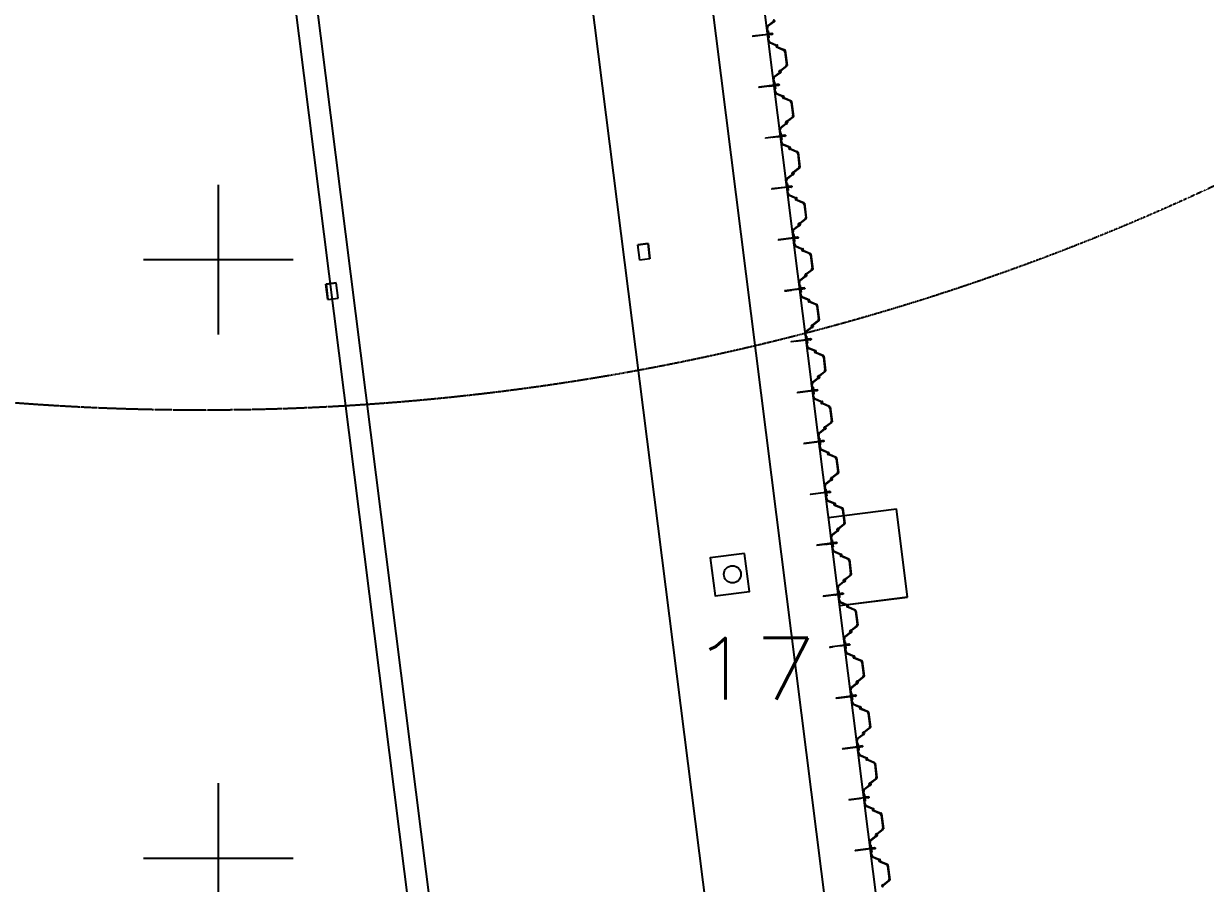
# Model space of a CAD drawing. Header units: inches. Extents: x 2621776591 to 2623670951, y 363331607 to 364354604.
# Drawn here: x 2622142272 to 2622176843, y 364089727 to 364114866 of the extents above; entities that cross this region are included whole.
import ezdxf

# ---------------------------------------------------------------- set-up
doc = ezdxf.new("R2010")
doc.units = ezdxf.units.IN
doc.header["$MEASUREMENT"] = 0
doc.linetypes.add('ACAD_ISO10W100', pattern=[18, 12, -3, 0, -3])
doc.linetypes.add('BORDERX2', pattern=[3.5, 1, -0.5, 1, -0.5, 0, -0.5])
for name, color, linetype in [('ANCHOR POINT', 7, 'Continuous'), ('BOLLARD', 1, 'Continuous'), ('Bollard Nos.', 7, 'Continuous'), ('DIM', 8, 'Continuous'), ('FENDER', 1, 'Continuous'), ('PIER', 7, 'Continuous'), ('SHEETPILE', 9, 'Continuous'), ('TEXT2', 1, 'Continuous')]:
    doc.layers.add(name, color=color, linetype=linetype)
doc.layers.add('CRANE', color=7, linetype='Continuous', true_color=0x7f3f7f)
doc.styles.add('ROMANS', font='romans')
pattern_1 = [(345, (493164.883786, 2793723.2724025), (0.0024652514046, 0.009200443495403), [])]

# ---------------------------------------------------------------- blocks, each defined once
blk = doc.blocks.new('AU25D')
at = {"color": 7}
for p, q in [((-18, 10), (-18, 3)), ((-8, 10), (-8, 8)), ((7, -7), (-7, 6)), ((-6, 22), (18, 22)), ((-5, 12), (15, 12)), ((23, -18), (20, 8)), ((32, -14), (30, 12)), ((718, -14), (720, 12)), ((727, -18), (730, 8)), ((756, 22), (732, 22)), ((755, 12), (735, 12)), ((757, 7), (743, -6)), ((743, -7), (757, 6)), ((750, 10), (755, 10)), ((758, 10), (758, 8)), ((768, 10), (768, 3)), ((773, 18), (770, -8)), ((776, 28), (884, 213)), ((782, 14), (780, -12)), ((786, 24), (873, 174)), ((906, 225), (1344, 225)), ((938, 210), (1312, 210)), ((1474, 28), (1366, 213)), ((1464, 24), (1377, 174)), ((1468, 14), (1470, -12)), ((1477, 18), (1480, -8)), ((1493, 7), (1507, -6)), ((1500, 10), (1495, 10)), ((0, -10), (5, -10)), ((26, -28), (134, -213)), ((36, -24), (123, -174)), ((594, -225), (156, -225)), ((562, -210), (188, -210)), ((724, -28), (616, -213)), ((714, -24), (627, -174)), ((732, -10), (732, -3)), ((742, -10), (742, -8)), ((744, -22), (768, -22)), ((750, -10), (745, -10)), ((745, -12), (765, -12)), ((1506, -22), (1482, -22)), ((1505, -12), (1485, -12)), ((1508, -10), (1508, -8)), ((1518, -10), (1518, -3))]:
    blk.add_line(p, q, dxfattribs=at)
at = {"color": 4, "linetype": 'ACAD_ISO10W100'}
for p, q in [((5, 0), (-5, 0)), ((0, 5), (0, -5)), ((755, 0), (745, 0)), ((750, 5), (750, -5)), ((750, 5), (750, -5)), ((750, -5), (750, 5)), ((1495, 0), (1505, 0)), ((1500, -5), (1500, 5))]:
    blk.add_line(p, q, dxfattribs=at)
at = {"color": 7}
for centre, radius, start, end in [((-6, 10), 12, 90, 180), ((-8, 3), 10, 180, 220.5383), ((-5, 10), 3, 90, 180), ((-5, 8), 3, 180, 228), ((15, 8), 5, 5.711, 90), ((18, 10), 12, 5.711, 90), ((732, 10), 12, 90, 174.289), ((735, 8), 5, 90, 174.289), ((742, -3), 10, 139.4617, 180), ((750, -10), 20, 90, 139.4617), ((755, 10), 3, 0, 90), ((755, 8), 2.13, 312, 90), ((756, 10), 12, 0, 90), ((755, 8), 3, 312, 0), ((758, 3), 10, 319.4617, 0), ((798, 16), 25, 149.5537, 174.289), ((807, 12), 25, 149.5537, 174.289), ((938, 135), 75, 90, 149.5537), ((906, 200), 25, 90, 149.5537), ((1312, 135), 75, 30.4463, 90), ((1344, 200), 25, 30.4463, 90), ((1443, 12), 25, 5.711, 30.4463), ((1452, 16), 25, 5.711, 30.4463), ((1495, 8), 2.13, 90, 228), ((1500, -10), 20, 40.5383, 90), ((1508, -3), 10, 0, 40.5383), ((0, 10), 20, 220.5383, 270), ((5, -8), 2.13, 270, 48), ((48, -16), 25, 185.711, 210.4463), ((57, -12), 25, 185.711, 210.4463), ((188, -135), 75, 210.4463, 270), ((156, -200), 25, 210.4463, 270), ((562, -135), 75, 270, 329.5537), ((594, -200), 25, 270, 329.5537), ((693, -12), 25, 329.5537, 354.289), ((702, -16), 25, 329.5537, 354.289), ((744, -10), 12, 180, 270), ((745, -8), 3, 132, 180), ((745, -10), 3, 180, 270), ((745, -8), 2.13, 132, 270), ((750, 10), 20, 270, 319.4617), ((765, -8), 5, 270, 354.289), ((768, -10), 12, 270, 354.289), ((1482, -10), 12, 185.711, 270), ((1485, -8), 5, 185.711, 270), ((1505, -10), 3, 270, 0), ((1506, -10), 12, 270, 0), ((1505, -8), 3, 0, 48)]:
    blk.add_arc(centre, radius, start, end, dxfattribs=at)
blk = doc.blocks.new('A$C571E2E11')
at = {"lineweight": 0}
h = blk.add_hatch(dxfattribs=at)
h.set_pattern_fill('ANSI31', color=9, scale=0.003, angle=300, style=0)
h.set_pattern_definition(pattern_1)
h.paths.add_polyline_path([(0.272, 0.386), (0.251, 0.399), (0, 0.014), (0.021, 0)])
h = blk.add_hatch(dxfattribs=at)
h.set_pattern_fill('ANSI31', color=9, scale=0.003, angle=300, style=0)
h.set_pattern_definition(pattern_1)
h.paths.add_polyline_path([(0.348, 0.503), (0.327, 0.517), (0.316, 0.5), (0.337, 0.486)])
at = {"color": 9, "lineweight": 0}
for points in [[(0.251, 0.399), (0, 0.014)], [(0.272, 0.386), (0.021, 0)], [(0.188, 0.464), (0.177, 0.447)], [(0.177, 0.447), (0.345, 0.338)], [(0.188, 0.464), (0.262, 0.416)], [(0.306, 0.507), (0.251, 0.423)], [(0.316, 0.5), (0.262, 0.416)], [(0.262, 0.416), (0.356, 0.355)], [(0.337, 0.486), (0.283, 0.402)], [(0.348, 0.479), (0.293, 0.396)], [(0.306, 0.507), (0.348, 0.479)], [(0.327, 0.517), (0.316, 0.5)], [(0.327, 0.517), (0.348, 0.503)], [(0.348, 0.503), (0.337, 0.486)], [(0.356, 0.355), (0.345, 0.338)], [(0, 0.014), (0.021, 0)]]:
    blk.add_lwpolyline(points, dxfattribs=at)
for centre, start, end in [((0.309, 0.488), 61.3563, 134.13), ((0.329, 0.475), 339.8269, 52.6006)]:
    blk.add_arc(centre, 0.0139, start, end, dxfattribs=at)
blk = doc.blocks.new('SHEETPILE')
at = {"color": 9, "xscale": 0.0009999999659256785, "yscale": 0.0009999999659256785, "zscale": 0.0009999999659256785, "rotation": 326.9660295775478}
for p in [(66.123, -42.729), (67.381, -43.546), (68.639, -44.364), (69.896, -45.182), (71.154, -45.999), (72.411, -46.817), (73.669, -47.635), (74.926, -48.453), (76.184, -49.27), (77.441, -50.088), (78.699, -50.906), (79.956, -51.723), (81.214, -52.541), (82.471, -53.359), (83.729, -54.177), (84.986, -54.994), (86.244, -55.812)]:
    blk.add_blockref('AU25D', p, dxfattribs=at)
at = {"color": 9, "lineweight": 30, "rotation": 359.9875883989228}
for p in [(66.062, -43.502, 0), (67.319, -44.32, 0), (68.577, -45.137, 0), (69.834, -45.955, 0), (71.092, -46.773, 0), (72.349, -47.591, 0), (73.607, -48.408, 0), (74.865, -49.226, 0), (76.122, -50.044, 0), (77.38, -50.861, 0), (78.637, -51.679, 0), (79.895, -52.497, 0), (81.152, -53.314, 0), (82.412, -54.134, 0), (83.667, -54.95, 0), (84.925, -55.768, 0), (86.182, -56.585, 0)]:
    blk.add_blockref('A$C571E2E11', p, dxfattribs=at)
blk = doc.blocks.new('A$C6b66f7a2')
at = {"layer": 'BOLLARD'}
blk.add_lwpolyline([(2622163363, 364099371), (2622162361, 364099244), (2622162501, 364098138), (2622163503, 364098265)], close=True, dxfattribs=at)
blk.add_circle((2622163007, 364098764), 250, dxfattribs=at)
at = {"layer": 'FENDER'}
for p, q in [((2622165820, 364100429), (2622167804, 364100680)), ((2622168130, 364098100), (2622167804, 364100680)), ((2622166146, 364097850), (2622168130, 364098100))]:
    blk.add_line(p, q, dxfattribs=at)
at = {"layer": 'Bollard Nos.', "style": 'ROMANS', "width": 1.2}
blk.add_text('17', height=1800, dxfattribs=at).set_placement((2622161785, 364095106))
blk = doc.blocks.new('A$Cfe87a000')
h = blk.add_hatch()
h.set_pattern_fill('CROSS', color=190, scale=35000)
h.set_pattern_definition([(0, (-2621685475, -364093291), (8750, 8750), [4375, -13125]), (90, (-2621683288, -364095478.5), (-8750, 8750), [4375, -13125])])
h.paths.add_polyline_path([(0, 0), (-30586, -3867), (-13078, -140353), (-8315, -149578), (-6733, -162482), (-8967, -172401), (3518, -269734, 0.302123), (7001, -273750), (33332, -264064)])
at = {"color": 190}
blk.add_line((0, 0), (33332, -264064), dxfattribs=at)

msp = doc.modelspace()

# ---------------------------------------------------------------- linework, layer by layer
at = {"layer": 'ANCHOR POINT'}
for p, q in [((2622160241.4, 364108398.8), (2622160539, 364108436.4)), ((2622160297.8, 364107952.4), (2622160241.4, 364108398.8)), ((2622160539.4, 364108436.5), (2622160241.8, 364108398.9)), ((2622160298.2, 364107952.5), (2622160241.8, 364108398.9)), ((2622160539, 364108436.4), (2622160595.4, 364107990)), ((2622160595.8, 364107990.1), (2622160539.4, 364108436.5)), ((2622160595.4, 364107990), (2622160297.8, 364107952.4)), ((2622160595.8, 364107990.1), (2622160298.2, 364107952.5)), ((2622151117.6, 364107245.2), (2622151415.2, 364107282.9)), ((2622151174, 364106798.8), (2622151117.6, 364107245.2)), ((2622151415.6, 364107282.8), (2622151118, 364107245.2)), ((2622151118, 364107245.2), (2622151174.4, 364106798.8)), ((2622151471.6, 364106836.4), (2622151415.2, 364107282.9)), ((2622151472.1, 364106836.4), (2622151415.6, 364107282.8)), ((2622151174, 364106798.8), (2622151471.6, 364106836.4)), ((2622151174.4, 364106798.8), (2622151472.1, 364106836.4))]:
    msp.add_line(p, q, dxfattribs=at)
at = {"layer": 'CRANE', "color": 82, "linetype": 'BORDERX2', "true_color": 0x33cc00}
msp.add_circle((2622147483.4, 364173563.3, 0), 70000, dxfattribs=at)
at = {"layer": 'FENDER'}
for p, q in [((2622165820.2, 364100429.4), (2622167804.5, 364100679.8)), ((2622168130.1, 364098100.3), (2622167804.5, 364100679.8)), ((2622166145.8, 364097849.8), (2622168130.1, 364098100.3))]:
    msp.add_line(p, q, dxfattribs=at)
at = {"layer": 'PIER'}
for p, q in [((2622237748.7, 363530591), (2622154132, 364193027.6)), ((2622236260.4, 363530403.2), (2622152831.8, 364191349.6))]:
    msp.add_line(p, q, dxfattribs=at)
at = {"layer": 'TEXT2'}
for p, q in [((2622151194.8, 364176374.2), (2622226613.1, 363579913.6)), ((2622143258, 364175370.6), (2622218676.3, 363578910))]:
    msp.add_line(p, q, dxfattribs=at)

# ---------------------------------------------------------------- block references
at = {"color": 190}
msp.add_blockref('A$Cfe87a000', (2622142902.7, 364173278.9), dxfattribs=at)
at = {"layer": 'DIM'}
msp.add_blockref('A$C6b66f7a2', (0, 0), dxfattribs=at)
at = {"layer": 'SHEETPILE', "color": 10, "linetype": 'Continuous', "xscale": 999.9999629246952, "yscale": 999.99999995941, "zscale": 999.9999999999998, "rotation": 310.2281254504237}
msp.add_blockref('SHEETPILE', (2622154132, 364193027.6, 0), dxfattribs=at)

doc.saveas('drawing.dxf')
